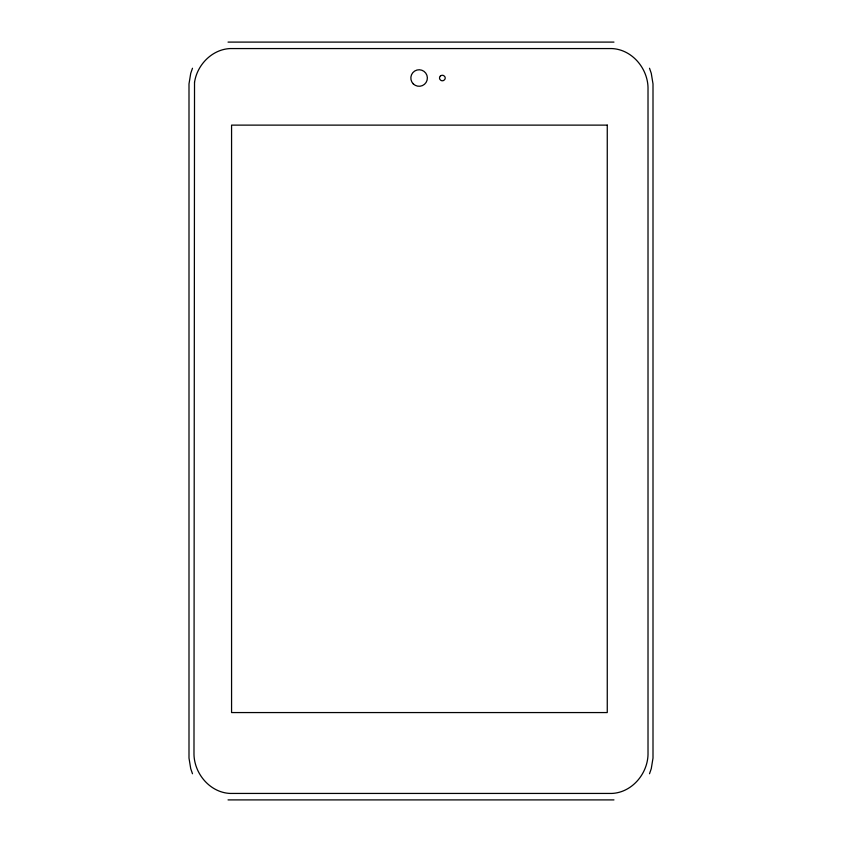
<?xml version="1.0" encoding="UTF-8"?>
<svg xmlns="http://www.w3.org/2000/svg" width="842" height="842" viewBox="0 0 842 842"><rect width="100%" height="100%" fill="white"/><g stroke="black" fill="none" stroke-linecap="round" stroke-linejoin="round"><path stroke-width="1.26" d="M192.492 68.244L190.734 73.307L188.997 83.916L188.997 758.084L190.734 768.693L192.492 773.756M649.508 773.756L651.266 768.693L653.003 758.084L653.003 83.916L651.266 73.307L649.508 68.244M228.035 42.1L613.965 42.1M228.035 799.9L613.965 799.9M194.523 82.411L193.986 754.569C194.491 773.987 210.184 792.564 230.119 793.438L611.881 793.438C631.816 792.564 647.509 773.987 648.014 754.569L648.014 87.431C647.509 68.013 631.816 49.436 611.881 48.562L230.119 48.562C212.026 49.383 197.07 64.876 194.523 82.411M440.345 76.096L439.903 76.664A2.673 2.673 0 0 0 439.903 79.38L440.934 80.39A2.905 2.905 0 0 0 443.787 80.39L444.818 79.38A2.673 2.673 0 0 0 444.818 76.664L443.787 75.654A2.905 2.905 0 0 0 440.934 75.654L440.345 76.096M607.261 125.121L231.571 125.121L231.571 712.564L607.261 712.564L607.261 125.121M413.264 83.874A8.273 8.273 0 0 0 427.094 80.158A8.273 8.273 0 0 0 416.969 70.033A8.273 8.273 0 0 0 413.264 83.874"/></g></svg>
